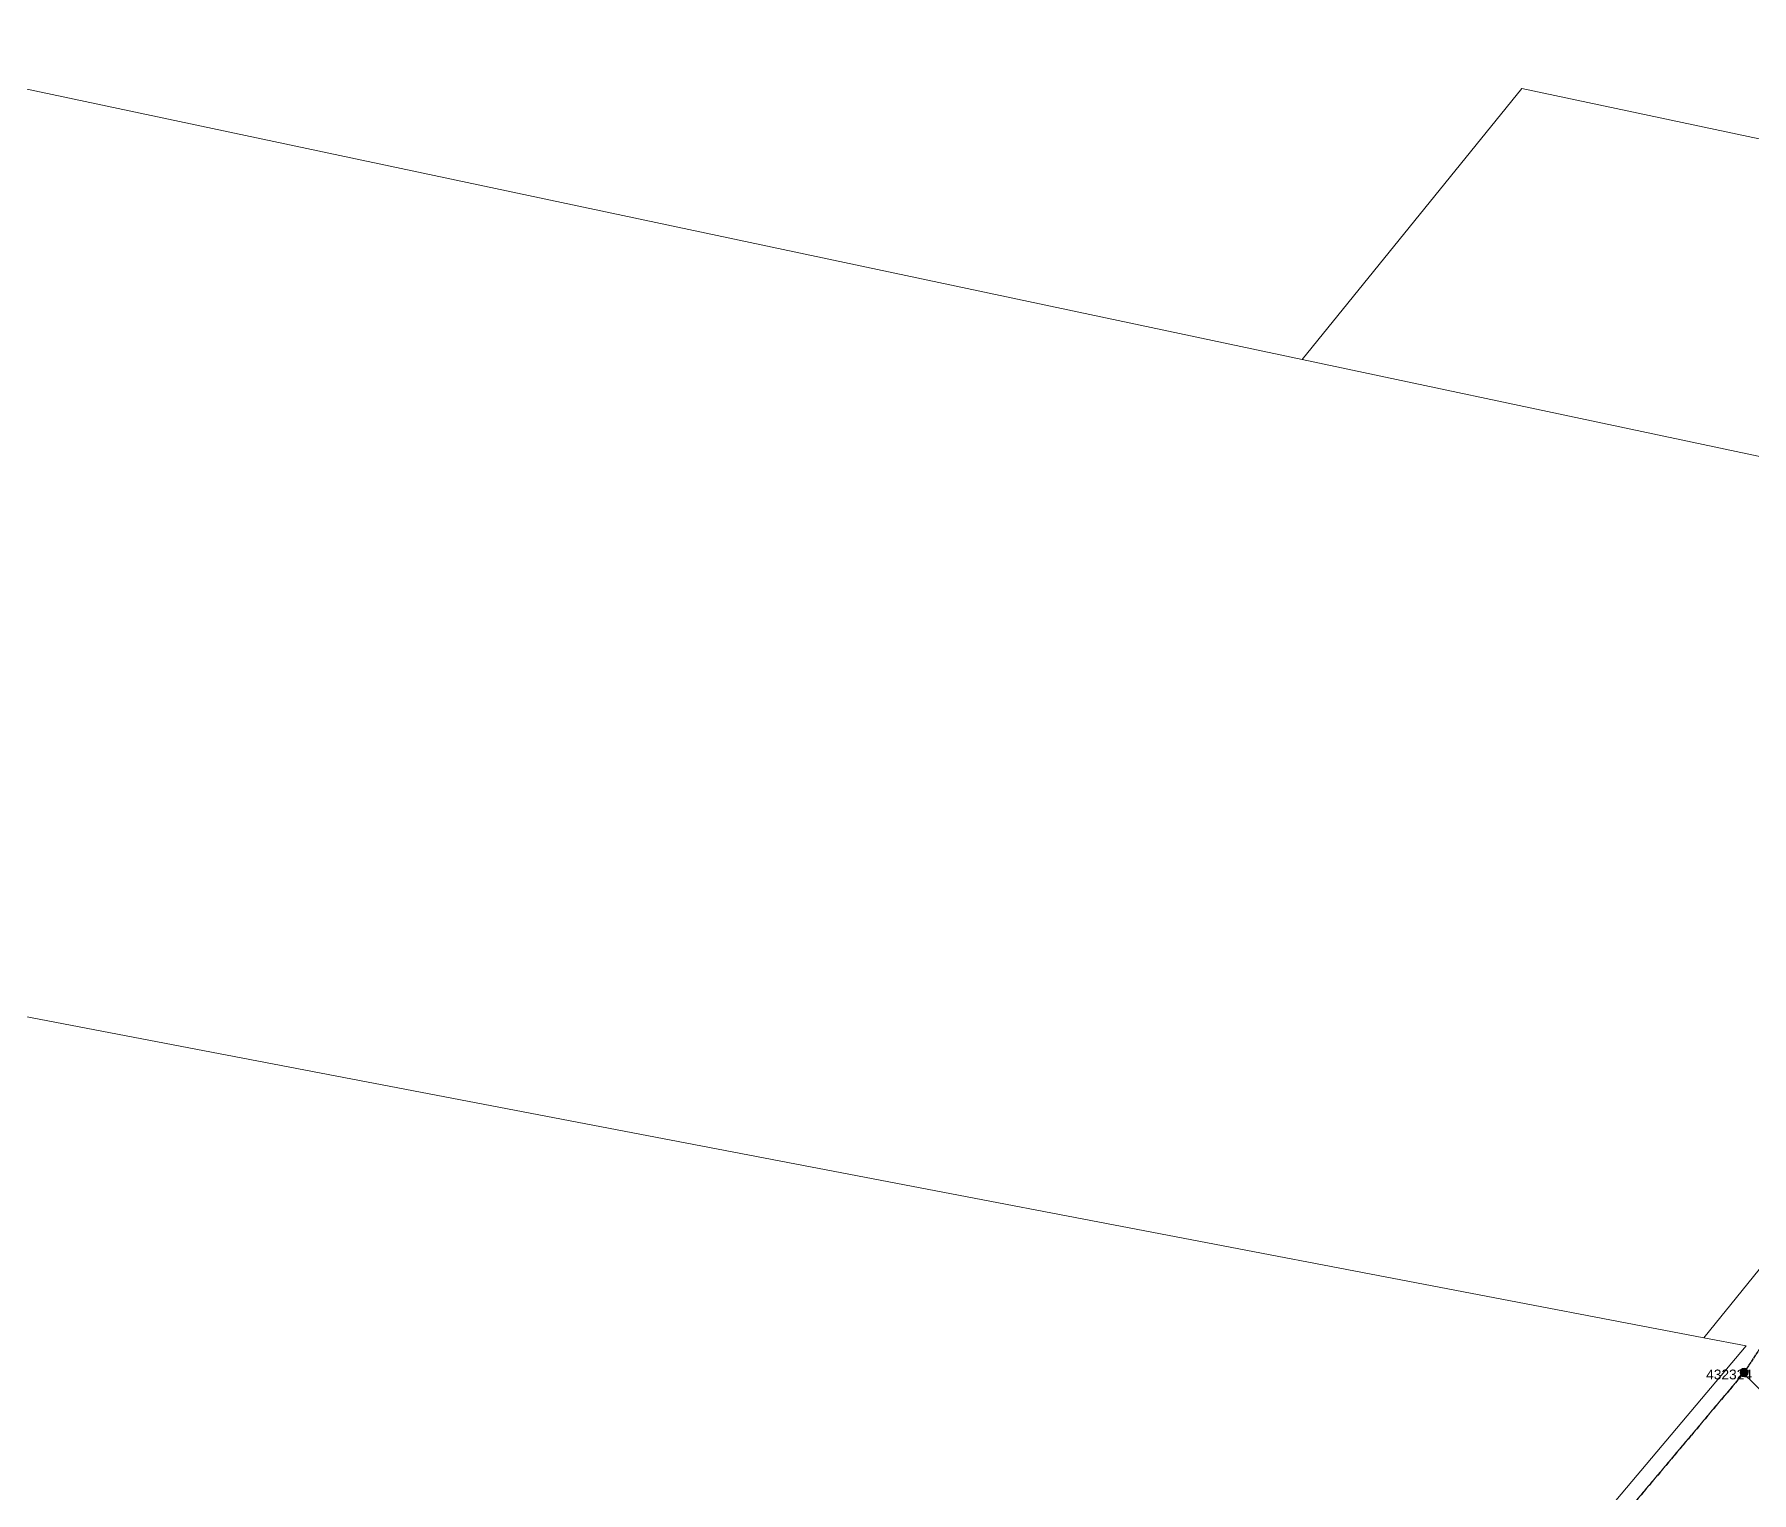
# Model space of a CAD drawing. Header units: metres. Extents: x 284044 to 286251, y 6274170 to 6277073.
# Drawn here: x 284404.8 to 284841.9, y 6275184 to 6275555.3 of the extents above; entities that cross this region are included whole.
import ezdxf
from ezdxf.enums import TextEntityAlignment as Align

# ---------------------------------------------------------------- set-up
doc = ezdxf.new("R2010")
doc.units = ezdxf.units.M
doc.linetypes.add('Cable Exist OH', pattern=[1, 1, 0])
doc.layers.get('0').update_dxf_attribs({"color": 6})
doc.layers.add('Cadastre Land Parcels_SP_EXT', color=9, linetype='Continuous', lineweight=5)
doc.layers.add('Cadastre Roads_SP_EXT', color=9, linetype='Continuous', lineweight=5)
for name, color, linetype in [('Mains_HV_EXT', 7, 'Continuous'), ('Mains_LV_EXT', 7, 'Continuous'), ('Services_SP_EXT', 7, 'Continuous'), ('SupportsOH_SP_TR_HV_LV_SL_EXT', 7, 'Continuous')]:
    doc.layers.add(name, color=color, linetype=linetype)
doc.styles.add('POLE_LABEL', font='arial.ttf')
doc.styles.get("Standard").update_dxf_attribs({"font": 'arial.ttf'})

# ---------------------------------------------------------------- blocks, each defined once
blk = doc.blocks.new('POLE_EXT')
blk.add_hatch(color=256).paths.add_polyline_path([(-1, 0, 1), (1, 0, 1)])
blk.add_lwpolyline([(-1, 0, 1), (1, 0, 1)], format="xyb", close=True)
for tag, height, flags, p in [('pNumber', 2.5, 8, (-17.84, 2.07)), ('OWNED_BY', 0.2, 9, (1.35, -0.4)), ('SPECIAL_USE', 0.2, 9, (1.35, -0.8)), ('STATE', 0.2, 9, (1.35, -1)), ('cLV', 0.2, 9, (1.35, -1.4)), ('hDepth', 0.2, 9, (1.35, -1.6)), ('hDia', 0.2, 9, (1.35, -1.8)), ('cHV', 0.2, 9, (1.35, -2)), ('cLinedev', 0.2, 9, (1.35, -3.4)), ('pExisting', 0.2, 9, (1.35, -3.8)), ('pFooting', 0.2, 9, (1.35, -4.4)), ('PARENT', 0.2, 9, (1.35, -0.6)), ('USAGE', 0.2, 9, (1.35, -1.2)), ('LBRACKET', 0.2, 9, (1.35, -2.2)), ('LExisting', 0.2, 9, (1.35, -2.4)), ('LANTNUMBER', 0.2, 9, (1.35, -2.6)), ('LOther', 0.2, 9, (1.35, -2.8)), ('LRemove', 0.2, 9, (1.35, -3)), ('LEGEND', 0.2, 9, (1.35, -3.2)), ('LOCATION', 0.2, 9, (1.35, -3.6)), ('PFNUMBER', 0.2, 9, (1.35, -4)), ('NEWPFNUMBER', 0.2, 9, (1.35, -4.2)), ('pNew', 0.2, 9, (1.35, -4.6)), ('pRelocate', 0.2, 9, (1.35, -5)), ('pRemove', 0.2, 9, (1.35, -5.2)), ('pReplace', 0.2, 9, (1.35, -5.4)), ('pStay', 0.2, 9, (1.35, -5.6)), ('pType', 0.2, 9, (1.35, -5.8)), ('cspan', 0.2, 9, (1.35, -6)), ('STREETNAME', 0.2, 9, (1.35, -6.2)), ('SUBURB', 0.2, 9, (1.35, -6.4)), ('OPERATED_BY', 0.2, 9, (1.36, -7.01)), ('NOTES', 0.2, 9, (1.35, -6.6)), ('MAINTAINED_BY', 0.2, 9, (1.36, -6.81))]:
    blk.add_attdef(tag, text='', height=height, dxfattribs=dict(flags=flags)).set_placement(p, align=Align.MIDDLE_LEFT)
at = {"style": 'POLE_LABEL'}
for tag, height, flags, p in [('STRUCTURE_PLANT_NUMBER', 0.2, 9, (1.35, 0.03)), ('ASSET_NUM', 2.5, 8, (2, 2)), ('STREET_CODE', 0.2, 9, (1.35, -0.2))]:
    blk.add_attdef(tag, text='', height=height, dxfattribs=dict(at, flags=flags)).set_placement(p, align=Align.MIDDLE_LEFT)
at = {"flags": 1}
blk.add_attdef('Z', (1.35, -7.33), '', height=0.2, dxfattribs=at)

msp = doc.modelspace()

# ---------------------------------------------------------------- linework, layer by layer
at = {"layer": 'Cadastre Land Parcels_SP_EXT', "linetype": 'Continuous'}
for points in [[(284245.5, 6275335.23), (284622.31, 6275263.13), (284829.72, 6275223.45), (284986.9, 6275417.52), (284727.49, 6275472.52), (284727.49, 6275472.52), (284616.61, 6275496.02), (284337.18, 6275555.26)], [(284337.18, 6275555.26), (284616.61, 6275496.02), (284727.49, 6275472.52), (284783.4, 6275541.5), (284966.29, 6275502.73)], [(284792.34, 6275164.2), (284840.49, 6275221.39), (284829.72, 6275223.45), (284622.31, 6275263.13), (284245.5, 6275335.23)]]:
    msp.add_lwpolyline(points, dxfattribs=at)
msp.add_lwpolyline([(285030.34, 6275471.17), (284966.29, 6275502.73), (284783.4, 6275541.5), (284727.49, 6275472.52), (284986.9, 6275417.52), (285030.34, 6275471.17)], close=True, dxfattribs=at)
at = {"layer": 'Cadastre Roads_SP_EXT', "linetype": 'Continuous'}
msp.add_lwpolyline([(284986.9, 6275417.52), (284829.72, 6275223.45), (284840.49, 6275221.39), (284792.34, 6275164.2)], dxfattribs=at)
at = {"layer": 'Mains_HV_EXT', "linetype": 'Cable Exist OH'}
msp.add_lwpolyline([(284938.82, 6275351.79), (284890.3, 6275291.88), (284839.99, 6275214.58), (284804.83, 6275172.83)], dxfattribs=at)
at = {"layer": 'Mains_LV_EXT', "linetype": 'Cable Exist OH'}
for points in [[(284890.3, 6275291.88), (284839.99, 6275214.58), (284839.83, 6275214.39)], [(284839.83, 6275214.39), (284804.83, 6275172.83)]]:
    msp.add_lwpolyline(points, dxfattribs=at)
at = {"layer": 'Services_SP_EXT'}
msp.add_lwpolyline([(284839.79, 6275214.43), (284856.28, 6275198.4), (284871.36, 6275198.98)], dxfattribs=at)

# ---------------------------------------------------------------- block references
at = {"layer": 'SupportsOH_SP_TR_HV_LV_SL_EXT'}
ref = msp.add_blockref('POLE_EXT', (284839.99, 6275214.58), dxfattribs=at)
ref.add_attrib('ASSET_NUM', '432324', dxfattribs={"layer": '0', "height": 2.5, "style": 'POLE_LABEL'}).set_placement((284841.99, 6275215.33), align=Align.TOP_RIGHT)

doc.saveas('drawing.dxf')
